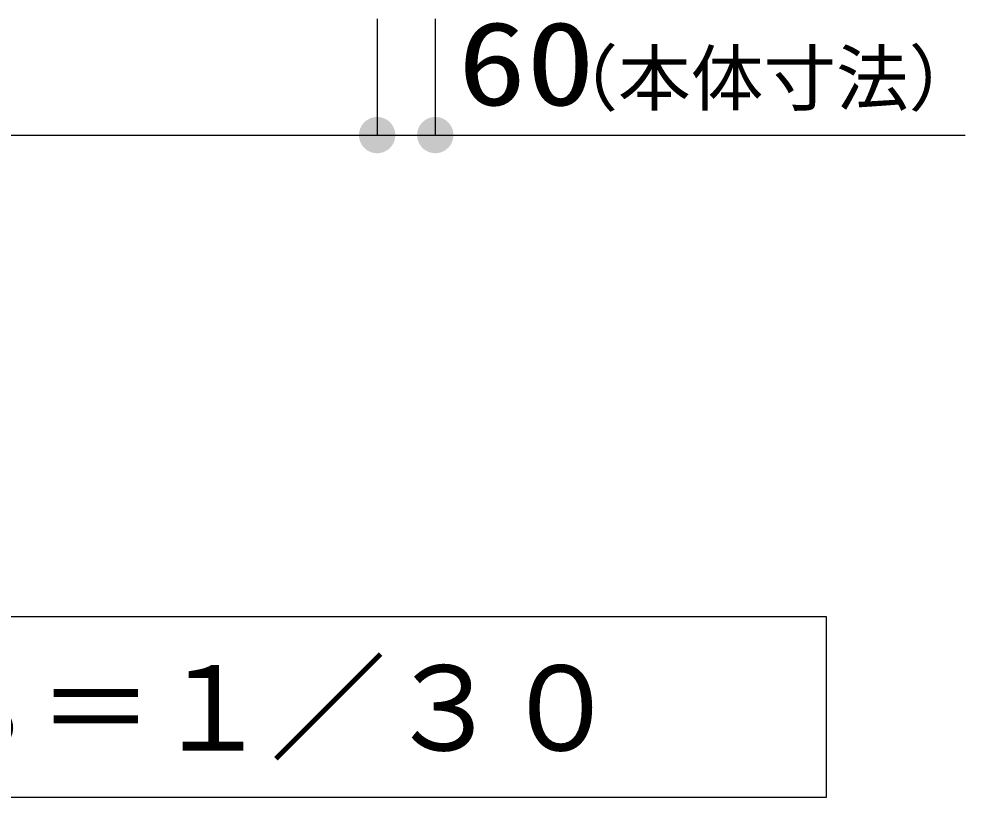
# Model space of a CAD drawing. Units: millimetres, scale not verified. Extents: x -8093 to 8093, y -5792 to 5792.
# Drawn here: x -59 to 918, y -4535 to -3732 of the extents above; entities that cross this region are included whole.
import ezdxf
from ezdxf.enums import TextEntityAlignment as Align

# ---------------------------------------------------------------- set-up
doc = ezdxf.new("R2010")
doc.units = ezdxf.units.MM
doc.header["$LTSCALE"] = 30
doc.layers.add('0-1_00クル-フ-0躯体', color=3, linetype='Continuous', lineweight=25)
doc.layers.add('0-3_00クル-フ-6寸法', color=132, linetype='Continuous', lineweight=25)
doc.styles.add('ＭＳ ゴシック', font='')
doc.styles.get('ＭＳ ゴシック').set_extended_font_data('MS Gothic')

msp = doc.modelspace()

# ---------------------------------------------------------------- linework, layer by layer
at = {"layer": '0-1_00クル-フ-0躯体'}
msp.add_lwpolyline([(775.12, -4535.43), (775.12, -4349.12), (-1254.2, -4349.12), (-1254.2, -4535.43)], close=True, dxfattribs=at)
at = {"layer": '0-3_00クル-フ-6寸法', "color": 4}
for p, q in [((311.13, -3731.63), (311.13, -3851.63)), ((311.13, -3731.63), (311.13, -3851.63)), ((371.13, -3731.63), (371.13, -3851.63)), ((-888.82, -3851.63), (311.13, -3851.63)), ((311.13, -3851.63), (371.13, -3851.63)), ((371.13, -3851.63), (918.12, -3851.63))]:
    msp.add_line(p, q, dxfattribs=at)
at = {"layer": '0-3_00クル-フ-6寸法'}
for points in [[(311.13, -3851.63), (295.97, -3840.61), (297.47, -3838.79)], [(311.13, -3851.63), (295.97, -3840.61), (297.47, -3838.79)], [(311.13, -3851.63), (297.47, -3838.79), (299.18, -3837.18)], [(311.13, -3851.63), (297.47, -3838.79), (299.18, -3837.18)], [(311.13, -3851.63), (299.18, -3837.18), (301.09, -3835.8)], [(311.13, -3851.63), (299.18, -3837.18), (301.09, -3835.8)], [(311.13, -3851.63), (301.09, -3835.8), (303.15, -3834.66)], [(311.13, -3851.63), (301.09, -3835.8), (303.15, -3834.66)], [(311.13, -3851.63), (303.15, -3834.66), (305.34, -3833.8)], [(311.13, -3851.63), (303.15, -3834.66), (305.34, -3833.8)], [(311.13, -3851.63), (305.34, -3833.8), (307.62, -3833.21)], [(311.13, -3851.63), (305.34, -3833.8), (307.62, -3833.21)], [(311.13, -3851.63), (307.62, -3833.21), (309.96, -3832.92)], [(311.13, -3851.63), (307.62, -3833.21), (309.96, -3832.92)], [(311.13, -3851.63), (309.96, -3832.92), (312.31, -3832.92)], [(311.13, -3851.63), (309.96, -3832.92), (312.31, -3832.92)], [(311.13, -3851.63), (312.31, -3832.92), (314.65, -3833.21)], [(311.13, -3851.63), (312.31, -3832.92), (314.65, -3833.21)], [(311.13, -3851.63), (314.65, -3833.21), (316.93, -3833.8)], [(311.13, -3851.63), (314.65, -3833.21), (316.93, -3833.8)], [(311.13, -3851.63), (316.93, -3833.8), (319.12, -3834.66)], [(311.13, -3851.63), (316.93, -3833.8), (319.12, -3834.66)], [(311.13, -3851.63), (319.12, -3834.66), (321.18, -3835.8)], [(311.13, -3851.63), (319.12, -3834.66), (321.18, -3835.8)], [(311.13, -3851.63), (321.18, -3835.8), (323.09, -3837.18)], [(311.13, -3851.63), (321.18, -3835.8), (323.09, -3837.18)], [(311.13, -3851.63), (323.09, -3837.18), (324.8, -3838.79)], [(311.13, -3851.63), (323.09, -3837.18), (324.8, -3838.79)], [(311.13, -3851.63), (324.8, -3838.79), (326.3, -3840.61)], [(311.13, -3851.63), (324.8, -3838.79), (326.3, -3840.61)], [(371.13, -3851.63), (355.97, -3840.61), (357.47, -3838.79)], [(371.13, -3851.63), (357.47, -3838.79), (359.18, -3837.18)], [(371.13, -3851.63), (359.18, -3837.18), (361.09, -3835.8)], [(371.13, -3851.63), (361.09, -3835.8), (363.15, -3834.66)], [(371.13, -3851.63), (363.15, -3834.66), (365.34, -3833.8)], [(371.13, -3851.63), (365.34, -3833.8), (367.62, -3833.21)], [(371.13, -3851.63), (367.62, -3833.21), (369.96, -3832.92)], [(371.13, -3851.63), (369.96, -3832.92), (372.31, -3832.92)], [(371.13, -3851.63), (372.31, -3832.92), (374.65, -3833.21)], [(371.13, -3851.63), (374.65, -3833.21), (376.93, -3833.8)], [(371.13, -3851.63), (376.93, -3833.8), (379.12, -3834.66)], [(371.13, -3851.63), (379.12, -3834.66), (381.18, -3835.8)], [(371.13, -3851.63), (381.18, -3835.8), (383.09, -3837.18)], [(371.13, -3851.63), (383.09, -3837.18), (384.8, -3838.79)], [(371.13, -3851.63), (384.8, -3838.79), (386.3, -3840.61)], [(311.13, -3851.63), (292.53, -3849.28), (292.97, -3846.97)], [(311.13, -3851.63), (292.53, -3849.28), (292.97, -3846.97)], [(311.13, -3851.63), (292.97, -3846.97), (293.7, -3844.73)], [(311.13, -3851.63), (292.97, -3846.97), (293.7, -3844.73)], [(311.13, -3851.63), (293.7, -3844.73), (294.7, -3842.6)], [(311.13, -3851.63), (293.7, -3844.73), (294.7, -3842.6)], [(311.13, -3851.63), (294.7, -3842.6), (295.97, -3840.61)], [(311.13, -3851.63), (294.7, -3842.6), (295.97, -3840.61)], [(311.13, -3851.63), (326.3, -3840.61), (327.57, -3842.6)], [(311.13, -3851.63), (326.3, -3840.61), (327.57, -3842.6)], [(311.13, -3851.63), (327.57, -3842.6), (328.57, -3844.73)], [(311.13, -3851.63), (327.57, -3842.6), (328.57, -3844.73)], [(311.13, -3851.63), (328.57, -3844.73), (329.3, -3846.97)], [(311.13, -3851.63), (328.57, -3844.73), (329.3, -3846.97)], [(311.13, -3851.63), (329.3, -3846.97), (329.74, -3849.28)], [(311.13, -3851.63), (329.3, -3846.97), (329.74, -3849.28)], [(371.13, -3851.63), (352.53, -3849.28), (352.97, -3846.97)], [(371.13, -3851.63), (352.97, -3846.97), (353.7, -3844.73)], [(371.13, -3851.63), (353.7, -3844.73), (354.7, -3842.6)], [(371.13, -3851.63), (354.7, -3842.6), (355.97, -3840.61)], [(371.13, -3851.63), (386.3, -3840.61), (387.57, -3842.6)], [(371.13, -3851.63), (387.57, -3842.6), (388.57, -3844.73)], [(371.13, -3851.63), (388.57, -3844.73), (389.3, -3846.97)], [(371.13, -3851.63), (389.3, -3846.97), (389.74, -3849.28)], [(311.13, -3851.63), (292.38, -3851.63), (292.53, -3849.28)], [(311.13, -3851.63), (292.38, -3851.63), (292.53, -3849.28)], [(311.13, -3851.63), (292.53, -3853.98), (292.38, -3851.63)], [(311.13, -3851.63), (292.53, -3853.98), (292.38, -3851.63)], [(311.13, -3851.63), (292.97, -3856.29), (292.53, -3853.98)], [(311.13, -3851.63), (292.97, -3856.29), (292.53, -3853.98)], [(311.13, -3851.63), (293.7, -3858.53), (292.97, -3856.29)], [(311.13, -3851.63), (293.7, -3858.53), (292.97, -3856.29)], [(311.13, -3851.63), (294.7, -3860.66), (293.7, -3858.53)], [(311.13, -3851.63), (294.7, -3860.66), (293.7, -3858.53)], [(311.13, -3851.63), (295.97, -3862.65), (294.7, -3860.66)], [(311.13, -3851.63), (295.97, -3862.65), (294.7, -3860.66)], [(311.13, -3851.63), (297.47, -3864.47), (295.97, -3862.65)], [(311.13, -3851.63), (297.47, -3864.47), (295.97, -3862.65)], [(311.13, -3851.63), (299.18, -3866.08), (297.47, -3864.47)], [(311.13, -3851.63), (299.18, -3866.08), (297.47, -3864.47)], [(311.13, -3851.63), (301.09, -3867.46), (299.18, -3866.08)], [(311.13, -3851.63), (301.09, -3867.46), (299.18, -3866.08)], [(311.13, -3851.63), (303.15, -3868.6), (301.09, -3867.46)], [(311.13, -3851.63), (303.15, -3868.6), (301.09, -3867.46)], [(311.13, -3851.63), (305.34, -3869.46), (303.15, -3868.6)], [(311.13, -3851.63), (305.34, -3869.46), (303.15, -3868.6)], [(311.13, -3851.63), (307.62, -3870.05), (305.34, -3869.46)], [(311.13, -3851.63), (307.62, -3870.05), (305.34, -3869.46)], [(311.13, -3851.63), (309.96, -3870.34), (307.62, -3870.05)], [(311.13, -3851.63), (309.96, -3870.34), (307.62, -3870.05)], [(311.13, -3851.63), (312.31, -3870.34), (309.96, -3870.34)], [(311.13, -3851.63), (312.31, -3870.34), (309.96, -3870.34)], [(311.13, -3851.63), (329.74, -3849.28), (329.88, -3851.63)], [(311.13, -3851.63), (329.74, -3849.28), (329.88, -3851.63)], [(311.13, -3851.63), (314.65, -3870.05), (312.31, -3870.34)], [(311.13, -3851.63), (316.93, -3869.46), (314.65, -3870.05)], [(311.13, -3851.63), (319.12, -3868.6), (316.93, -3869.46)], [(311.13, -3851.63), (321.18, -3867.46), (319.12, -3868.6)], [(311.13, -3851.63), (323.09, -3866.08), (321.18, -3867.46)], [(311.13, -3851.63), (324.8, -3864.47), (323.09, -3866.08)], [(311.13, -3851.63), (326.3, -3862.65), (324.8, -3864.47)], [(311.13, -3851.63), (327.57, -3860.66), (326.3, -3862.65)], [(311.13, -3851.63), (328.57, -3858.53), (327.57, -3860.66)], [(311.13, -3851.63), (329.3, -3856.29), (328.57, -3858.53)], [(311.13, -3851.63), (329.74, -3853.98), (329.3, -3856.29)], [(311.13, -3851.63), (329.88, -3851.63), (329.74, -3853.98)], [(311.13, -3851.63), (314.65, -3870.05), (312.31, -3870.34)], [(311.13, -3851.63), (316.93, -3869.46), (314.65, -3870.05)], [(311.13, -3851.63), (319.12, -3868.6), (316.93, -3869.46)], [(311.13, -3851.63), (321.18, -3867.46), (319.12, -3868.6)], [(311.13, -3851.63), (323.09, -3866.08), (321.18, -3867.46)], [(311.13, -3851.63), (324.8, -3864.47), (323.09, -3866.08)], [(311.13, -3851.63), (326.3, -3862.65), (324.8, -3864.47)], [(311.13, -3851.63), (327.57, -3860.66), (326.3, -3862.65)], [(311.13, -3851.63), (328.57, -3858.53), (327.57, -3860.66)], [(311.13, -3851.63), (329.3, -3856.29), (328.57, -3858.53)], [(311.13, -3851.63), (329.74, -3853.98), (329.3, -3856.29)], [(311.13, -3851.63), (329.88, -3851.63), (329.74, -3853.98)], [(371.13, -3851.63), (352.38, -3851.63), (352.53, -3849.28)], [(371.13, -3851.63), (352.53, -3853.98), (352.38, -3851.63)], [(371.13, -3851.63), (352.97, -3856.29), (352.53, -3853.98)], [(371.13, -3851.63), (353.7, -3858.53), (352.97, -3856.29)], [(371.13, -3851.63), (354.7, -3860.66), (353.7, -3858.53)], [(371.13, -3851.63), (355.97, -3862.65), (354.7, -3860.66)], [(371.13, -3851.63), (357.47, -3864.47), (355.97, -3862.65)], [(371.13, -3851.63), (359.18, -3866.08), (357.47, -3864.47)], [(371.13, -3851.63), (361.09, -3867.46), (359.18, -3866.08)], [(371.13, -3851.63), (363.15, -3868.6), (361.09, -3867.46)], [(371.13, -3851.63), (365.34, -3869.46), (363.15, -3868.6)], [(371.13, -3851.63), (367.62, -3870.05), (365.34, -3869.46)], [(371.13, -3851.63), (369.96, -3870.34), (367.62, -3870.05)], [(371.13, -3851.63), (372.31, -3870.34), (369.96, -3870.34)], [(371.13, -3851.63), (389.74, -3849.28), (389.88, -3851.63)], [(371.13, -3851.63), (374.65, -3870.05), (372.31, -3870.34)], [(371.13, -3851.63), (376.93, -3869.46), (374.65, -3870.05)], [(371.13, -3851.63), (379.12, -3868.6), (376.93, -3869.46)], [(371.13, -3851.63), (381.18, -3867.46), (379.12, -3868.6)], [(371.13, -3851.63), (383.09, -3866.08), (381.18, -3867.46)], [(371.13, -3851.63), (384.8, -3864.47), (383.09, -3866.08)], [(371.13, -3851.63), (386.3, -3862.65), (384.8, -3864.47)], [(371.13, -3851.63), (387.57, -3860.66), (386.3, -3862.65)], [(371.13, -3851.63), (388.57, -3858.53), (387.57, -3860.66)], [(371.13, -3851.63), (389.3, -3856.29), (388.57, -3858.53)], [(371.13, -3851.63), (389.74, -3853.98), (389.3, -3856.29)], [(371.13, -3851.63), (389.88, -3851.63), (389.74, -3853.98)]]:
    msp.add_solid(points, dxfattribs=at)

# ---------------------------------------------------------------- texts
at = {"layer": '0-1_00クル-フ-0躯体', "color": 4, "style": 'ＭＳ ゴシック'}
msp.add_text('Ｓ＝１／３０', height=87.98, dxfattribs=at).set_placement((-159.41, -4513.73), align=Align.BOTTOM_LEFT)
at = {"layer": '0-3_00クル-フ-6寸法', "color": 3, "style": 'ＭＳ ゴシック', "width": 1.2}
msp.add_text('60', height=86.66, dxfattribs=at).set_placement((394.39, -3846.86), align=Align.BOTTOM_LEFT)
at = {"layer": '0-3_00クル-フ-6寸法', "color": 4, "style": 'ＭＳ ゴシック'}
msp.add_text('（本体寸法）', height=54.99, dxfattribs=at).set_placement((484.89, -3836.93), align=Align.BOTTOM_LEFT)

doc.saveas('drawing.dxf')
